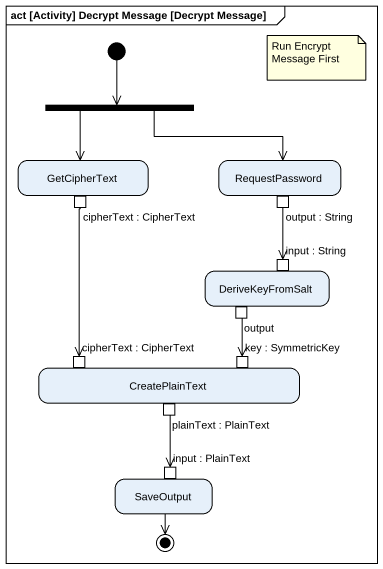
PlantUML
@startuml
mainframe act [Activity] Decrypt Message [Decrypt Message]
hide empty description
state fork1 <<fork>>
state GetCipherText {
  state "cipherText : CipherText" as cipherText_CipherText <<outputPin>>
}
state RequestPassword {
  state "output : String" as output_String <<outputPin>>
}
state DeriveKeyFromSalt {
  state "input : String" as input_String <<inputPin>>
  state output <<outputPin>>
}
state CreatePlainText {
  state "cipherText : CipherText" as cipherText_CipherText_2 <<inputPin>>
  state "key : SymmetricKey" as key_SymmetricKey <<inputPin>>
  state "plainText : PlainText" as plainText_PlainText <<outputPin>>
}
state SaveOutput {
  state "input : PlainText" as input_PlainText <<inputPin>>
}
[*] --> fork1
fork1 --> GetCipherText
fork1 -right-> RequestPassword
cipherText_CipherText --> cipherText_CipherText_2
output_String --> input_String
output --> key_SymmetricKey
plainText_PlainText --> input_PlainText
SaveOutput --> [*]
note as N1
  Run Encrypt Message First
end note
@enduml
